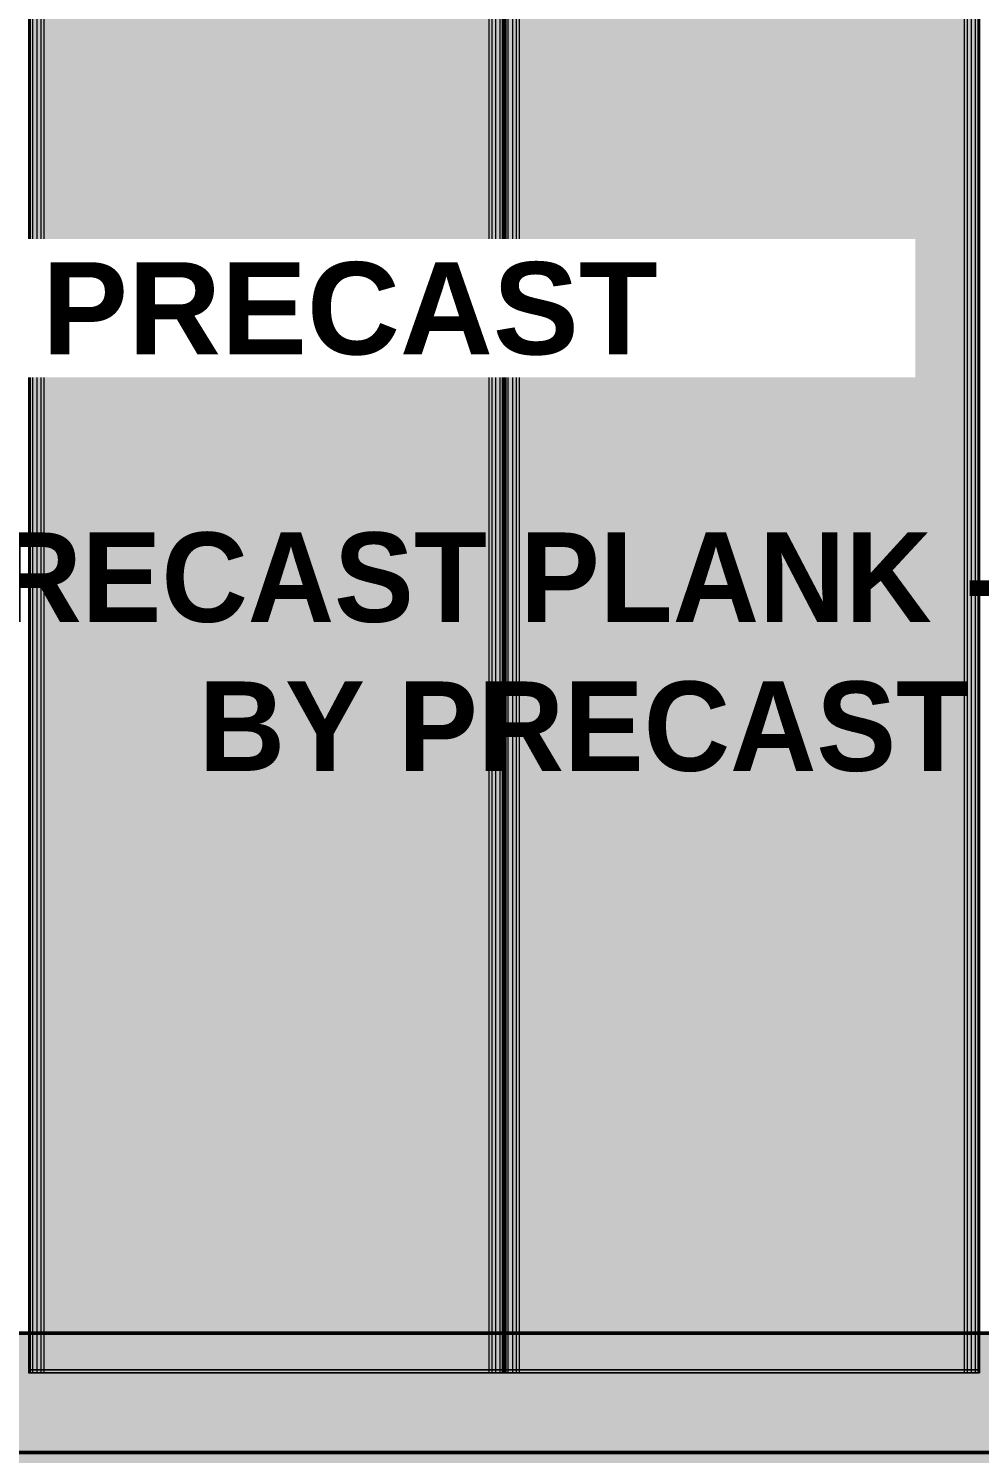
# Model space of a CAD drawing. Header units: inches. Extents: x -4126 to 593, y 9773 to 12297.
# Drawn here: x -1174.4 to -1078.6, y 11544.1 to 11687.5 of the extents above; entities that cross this region are included whole.
import ezdxf

# ---------------------------------------------------------------- set-up
doc = ezdxf.new("R2010")
doc.units = ezdxf.units.IN
doc.header["$MEASUREMENT"] = 0
for name, color, linetype, lineweight in [('A-ANNO-IDEN', 131, 'Continuous', 30), ('G-ANNO-DIMS', 111, 'Continuous', 9), ('I-WALL', 2, 'Continuous', 13), ('S-BEAM', 12, 'Continuous', 9), ('S-FNDN', 32, 'Continuous', 13)]:
    doc.layers.add(name, color=color, linetype=linetype, lineweight=lineweight)
doc.styles.add('Arial_B', font='arialbd.ttf', dxfattribs={"height": 9.285714})
doc.styles.add('Century Gothic_B', font='GOTHICB.TTF', dxfattribs={"height": 9})

# ---------------------------------------------------------------- blocks, each defined once
blk = doc.blocks.new('CTR - 1st Phase -Stairs _ Elevators_rvt-2-FRAMING PLAN - 2ND FLOOR AT RAMP')
at = {"layer": 'I-WALL', "lineweight": 5, "transparency": 33554585}
blk.add_hatch(color=8, dxfattribs=at).paths.add_polyline_path([(-3587.32, 11542.99), (-3587.32, 11552.19), (-3747.33, 11552.19), (-3747.33, 11548.19), (-3823.2, 11548.19), (-3823.16, 11542.99), (-3599.32, 11542.99)], flags=0)
h = blk.add_hatch(color=8, dxfattribs=at)
h.paths.add_polyline_path([(-3727.42, 11552.19), (-3726.58, 11552.19), (-3726.58, 11552.49), (-3727.42, 11552.49)], flags=0)
h.paths.add_polyline_path([(-3821.52, 11552.19), (-3819.32, 11552.19), (-3819.32, 11552.34), (-3821.52, 11552.34)], flags=0)
h.paths.add_polyline_path([(-3821.92, 11552.19), (-3821.92, 11552.34), (-3822.35, 11552.34), (-3822.35, 11552.19)], flags=0)
h.paths.add_polyline_path([(-3679.16, 11552.19), (-3678.7, 11552.19), (-3678.7, 11552.49), (-3679.54, 11552.49), (-3679.54, 11552.19)], flags=0)
h.paths.add_polyline_path([(-3630.82, 11552.19), (-3630.82, 11552.49), (-3631.65, 11552.49), (-3631.65, 11552.19), (-3631.2, 11552.19)], flags=0)
h = blk.add_hatch(color=8, dxfattribs=at)
h.paths.add_polyline_path([(-3728.24, 11552.19), (-3727.85, 11552.19), (-3727.85, 11552.49), (-3728.24, 11552.49)], flags=0)
h.paths.add_polyline_path([(-3774.04, 11552.19), (-3773.64, 11552.19), (-3773.64, 11552.34), (-3774.04, 11552.34)], flags=0)
h.paths.add_polyline_path([(-3726.15, 11552.19), (-3725.76, 11552.19), (-3725.76, 11552.49), (-3726.15, 11552.49)], flags=0)
h.paths.add_polyline_path([(-3680.36, 11552.19), (-3679.97, 11552.19), (-3679.97, 11552.49), (-3680.36, 11552.49)], flags=0)
h.paths.add_polyline_path([(-3775.73, 11552.19), (-3775.73, 11552.34), (-3776.12, 11552.34), (-3776.12, 11552.19)], flags=0)
h.paths.add_polyline_path([(-3630.39, 11552.19), (-3630, 11552.19), (-3630, 11552.49), (-3630.39, 11552.49)], flags=0)
h.paths.add_polyline_path([(-3678.27, 11552.19), (-3677.88, 11552.19), (-3677.88, 11552.49), (-3678.27, 11552.49)], flags=0)
h.paths.add_polyline_path([(-3632.48, 11552.19), (-3632.08, 11552.19), (-3632.08, 11552.49), (-3632.48, 11552.49)], flags=0)
h.paths.add_polyline_path([(-3821.52, 11552.34), (-3821.52, 11552.49), (-3821.92, 11552.46), (-3821.92, 11552.34)], flags=0)
h = blk.add_hatch(color=8, dxfattribs=at)
h.paths.add_polyline_path([(-3774.04, 11552.19), (-3774.04, 11552.49), (-3774.47, 11552.46), (-3774.47, 11552.19)], flags=0)
h.paths.add_polyline_path([(-3773.64, 11552.19), (-3728.24, 11552.19), (-3728.24, 11552.49), (-3773.64, 11552.46), (-3773.64, 11552.34)], flags=0)
h.paths.add_polyline_path([(-3727.42, 11552.19), (-3727.42, 11552.49), (-3727.85, 11552.49), (-3727.85, 11552.19)], flags=0)
h.paths.add_polyline_path([(-3726.58, 11552.19), (-3726.15, 11552.19), (-3726.15, 11552.49), (-3726.58, 11552.49)], flags=0)
h.paths.add_polyline_path([(-3775.3, 11552.19), (-3775.3, 11552.49), (-3775.73, 11552.46), (-3775.73, 11552.19)], flags=0)
h.paths.add_polyline_path([(-3776.12, 11552.19), (-3776.12, 11552.49), (-3819.32, 11552.46), (-3819.32, 11552.19), (-3778.04, 11552.19)], flags=0)
h.paths.add_polyline_path([(-3725.76, 11552.19), (-3680.36, 11552.19), (-3680.36, 11552.49), (-3725.76, 11552.49)], flags=0)
h.paths.add_polyline_path([(-3679.97, 11552.19), (-3679.54, 11552.19), (-3679.54, 11552.49), (-3679.97, 11552.49)], flags=0)
h.paths.add_polyline_path([(-3631.65, 11552.19), (-3631.65, 11552.49), (-3632.08, 11552.49), (-3632.08, 11552.19)], flags=0)
h.paths.add_polyline_path([(-3587.32, 11552.19), (-3587.32, 11552.49), (-3630, 11552.49), (-3630, 11552.19), (-3599.32, 11552.19)], flags=0)
h.paths.add_polyline_path([(-3632.48, 11552.19), (-3632.48, 11552.49), (-3677.88, 11552.49), (-3677.88, 11552.19)], flags=0)
h.paths.add_polyline_path([(-3678.27, 11552.19), (-3678.27, 11552.49), (-3678.7, 11552.49), (-3678.7, 11552.19)], flags=0)
h.paths.add_polyline_path([(-3630.82, 11552.19), (-3630.39, 11552.19), (-3630.39, 11552.49), (-3630.82, 11552.49)], flags=0)
at = {"layer": 'I-WALL', "color": 253}
for p, q in [((-3726.96, 11552.49), (-3726.58, 11552.49)), ((-3726.58, 11552.49), (-3726.15, 11552.49)), ((-3726.15, 11552.49), (-3726.58, 11552.49)), ((-3726.15, 11552.49), (-3725.76, 11552.49)), ((-3725.76, 11552.49), (-3680.36, 11552.49)), ((-3680.36, 11552.49), (-3725.76, 11552.49)), ((-3680.36, 11552.49), (-3679.97, 11552.49)), ((-3679.97, 11552.49), (-3679.54, 11552.49)), ((-3679.54, 11552.49), (-3679.97, 11552.49)), ((-3679.54, 11552.49), (-3679.16, 11552.49)), ((-3679.08, 11552.49), (-3678.7, 11552.49)), ((-3678.7, 11552.49), (-3678.27, 11552.49)), ((-3678.27, 11552.49), (-3678.7, 11552.49)), ((-3678.27, 11552.49), (-3677.88, 11552.49)), ((-3677.88, 11552.49), (-3632.48, 11552.49)), ((-3632.48, 11552.49), (-3677.88, 11552.49)), ((-3632.48, 11552.49), (-3632.08, 11552.49)), ((-3632.08, 11552.49), (-3631.65, 11552.49)), ((-3631.65, 11552.49), (-3632.08, 11552.49)), ((-3631.65, 11552.49), (-3631.28, 11552.49))]:
    blk.add_line(p, q, dxfattribs=at)
at = {"layer": 'I-WALL', "color": 9}
for p, q in [((-3726.58, 11552.49), (-3726.96, 11552.49)), ((-3725.76, 11552.49), (-3726.15, 11552.49)), ((-3679.97, 11552.49), (-3680.36, 11552.49)), ((-3679.16, 11552.49), (-3679.54, 11552.49)), ((-3678.7, 11552.49), (-3679.08, 11552.49)), ((-3677.88, 11552.49), (-3678.27, 11552.49)), ((-3632.08, 11552.49), (-3632.48, 11552.49)), ((-3631.28, 11552.49), (-3631.65, 11552.49))]:
    blk.add_line(p, q, dxfattribs=at)
blk = doc.blocks.new('034100 - Precast Structural Concrete - Solid Plank - 12_-2075003-FRAMING PLAN - 2ND FLOOR AT RAMP')
at = {"layer": 'S-BEAM', "transparency": 33554483}
h = blk.add_hatch(color=256, dxfattribs=at)
h.paths.add_polyline_path([(225.77, 23.52), (225.77, 23.9), (221.77, 23.9), (221.77, 23.52)], flags=0)
h.paths.add_polyline_path([(2.77, 23.9), (0, 23.9), (0, 23.52), (2.77, 23.52)], flags=0)
h = blk.add_hatch(color=256, dxfattribs=at)
h.paths.add_polyline_path([(225.77, -23.52), (225.77, 23.52), (221.77, 23.52), (221.77, -23.52)], flags=0)
h.paths.add_polyline_path([(2.77, -16.26), (2.77, 23.52), (0, 23.52), (0, -16.26)], flags=0)
h = blk.add_hatch(color=256, dxfattribs=at)
h.paths.add_polyline_path([(225.77, 22.7), (225.77, 23.09), (221.77, 23.09), (221.77, 22.7)], flags=0)
h.paths.add_polyline_path([(2.77, 23.09), (0, 23.09), (0, 22.7), (2.77, 22.7)], flags=0)
for points in [[(221.77, 23.52), (221.77, 23.9), (2.77, 23.9), (2.77, 23.52), (92.79, 23.52)], [(221.77, 23.52), (2.77, 23.52), (2.8, -23.52), (221.77, -23.52), (221.77, 15.25)], [(221.77, 22.7), (221.77, 23.09), (2.77, 23.09), (2.77, 22.7), (92.79, 22.7)], [(221.77, 23.9), (221.77, 23.94), (92.79, 23.9)], [(225.77, 23.9), (225.77, 23.94), (221.77, 23.9)], [(221.77, -23.09), (221.77, -22.7), (2.8, -22.7), (2.8, -23.09), (92.79, -23.09)], [(225.77, -22.7), (221.77, -22.7), (221.77, -23.09), (225.77, -23.09)], [(221.77, -23.9), (221.77, -23.52), (2.8, -23.52), (2.8, -23.9), (92.79, -23.9)], [(221.77, -23.94), (221.77, -23.9), (92.79, -23.94)], [(225.77, -23.52), (221.77, -23.52), (221.77, -23.9), (225.77, -23.9)]]:
    blk.add_hatch(color=256, dxfattribs=at).paths.add_polyline_path(points, flags=0)
at = {"layer": 'S-BEAM'}
for p, q in [((2.77, 23.94), (221.77, 23.94)), ((2.77, 23.9), (221.77, 23.9)), ((2.77, 23.76), (221.77, 23.76)), ((2.77, 23.76), (221.77, 23.76)), ((2.77, 23.52), (221.77, 23.52)), ((2.77, 23.09), (221.77, 23.09)), ((2.77, 23.09), (221.77, 23.09)), ((221.77, 23.94), (225.77, 23.94)), ((221.77, 23.9), (225.77, 23.9)), ((221.77, 23.76), (225.77, 23.76)), ((221.77, 23.76), (225.77, 23.76)), ((221.77, 23.52), (225.77, 23.52)), ((221.77, 23.09), (225.77, 23.09)), ((221.77, 23.09), (225.77, 23.09)), ((225.77, 23.9), (225.77, 23.94)), ((225.77, 23.52), (225.77, 23.9)), ((225.77, 23.9), (225.77, 23.76)), ((225.77, 23.76), (225.77, 23.52)), ((225.77, -23.52), (225.77, 23.52)), ((225.77, 23.52), (225.77, 22.7)), ((225.77, 22.7), (225.77, 23.09)), ((225.77, 23.09), (225.77, 22.7)), ((2.77, 22.7), (221.77, 22.7)), ((2.77, 22.4), (221.77, 22.4)), ((221.77, 22.7), (225.77, 22.7)), ((221.77, 22.4), (225.77, 22.4)), ((225.77, 22.7), (225.77, 22.4)), ((225.77, 22.4), (225.77, -22.4)), ((2.8, -22.4), (221.77, -22.4)), ((2.8, -22.7), (221.77, -22.7)), ((221.77, -22.4), (225.77, -22.4)), ((221.77, -22.7), (225.77, -22.7)), ((225.77, -22.4), (225.77, -22.7)), ((225.77, -22.7), (225.77, -23.09)), ((225.77, -23.09), (225.77, -22.7)), ((225.77, -22.7), (225.77, -23.52)), ((2.8, -23.09), (221.77, -23.09)), ((2.8, -23.09), (221.77, -23.09)), ((221.77, -23.52), (2.8, -23.52)), ((221.77, -23.76), (2.8, -23.76)), ((2.8, -23.76), (221.77, -23.76)), ((2.8, -23.9), (221.77, -23.9)), ((2.8, -23.94), (221.77, -23.94)), ((221.77, -23.09), (225.77, -23.09)), ((221.77, -23.09), (225.77, -23.09)), ((225.77, -23.52), (221.77, -23.52)), ((225.77, -23.76), (221.77, -23.76)), ((221.77, -23.76), (225.77, -23.76)), ((221.77, -23.9), (225.77, -23.9)), ((221.77, -23.94), (225.77, -23.94)), ((225.77, -23.52), (225.77, -23.76)), ((225.77, -23.9), (225.77, -23.52)), ((225.77, -23.76), (225.77, -23.9)), ((225.77, -23.94), (225.77, -23.9))]:
    blk.add_line(p, q, dxfattribs=at)
blk = doc.blocks.new('034100 - Precast Structural Concrete - Solid Plank - 12_-2074215-FRAMING PLAN - 2ND FLOOR AT RAMP')
at = {"layer": 'S-BEAM', "transparency": 33554483}
h = blk.add_hatch(color=256, dxfattribs=at)
h.paths.add_polyline_path([(230.8, 23.9), (226.8, 23.9), (226.8, 23.52), (230.8, 23.52)], flags=0)
h.paths.add_polyline_path([(7.8, 23.9), (0, 23.9), (0, 23.52), (7.8, 23.52)], flags=0)
h = blk.add_hatch(color=256, dxfattribs=at)
h.paths.add_polyline_path([(230.8, -23.52), (230.8, 23.52), (226.8, 23.52), (226.8, -23.52)], flags=0)
h.paths.add_polyline_path([(7.8, 23.52), (0, 23.52), (0, -23.52), (7.8, -23.52)], flags=0)
h = blk.add_hatch(color=256, dxfattribs=at)
h.paths.add_polyline_path([(230.8, 23.09), (226.8, 23.09), (226.8, 22.7), (230.8, 22.7)], flags=0)
h.paths.add_polyline_path([(7.8, 23.09), (0, 23.09), (0, 22.7), (7.8, 22.7)], flags=0)
for points in [[(226.8, 23.52), (226.8, 23.9), (7.8, 23.9), (7.8, 23.52), (97.82, 23.52)], [(226.8, -23.52), (226.8, 23.52), (7.8, 23.52), (7.8, -23.52), (97.82, -23.52)], [(226.8, 22.7), (226.8, 23.09), (7.8, 23.09), (7.8, 22.7), (97.82, 22.7)], [(226.8, 23.9), (226.8, 23.94), (97.82, 23.9)], [(226.8, -23.09), (226.8, -22.7), (7.8, -22.7), (7.8, -23.09), (97.82, -23.09)], [(226.8, -23.9), (226.8, -23.52), (7.8, -23.52), (7.8, -23.9), (97.82, -23.9)], [(226.8, -23.94), (226.8, -23.9), (97.82, -23.94)]]:
    blk.add_hatch(color=256, dxfattribs=at).paths.add_polyline_path(points, flags=0)
h = blk.add_hatch(color=256, dxfattribs=at)
h.paths.add_polyline_path([(230.8, -22.7), (226.8, -22.7), (226.8, -23.09), (230.8, -23.09)], flags=0)
h.paths.add_polyline_path([(7.8, -22.7), (0, -22.7), (0, -23.09), (7.8, -23.09)], flags=0)
h = blk.add_hatch(color=256, dxfattribs=at)
h.paths.add_polyline_path([(230.8, -23.52), (226.8, -23.52), (226.8, -23.9), (230.8, -23.9)], flags=0)
h.paths.add_polyline_path([(7.8, -23.52), (0, -23.52), (0, -23.9), (7.8, -23.9)], flags=0)
at = {"layer": 'S-BEAM'}
for p, q in [((7.8, 23.94), (226.8, 23.94)), ((7.8, 23.9), (226.8, 23.9)), ((7.8, 23.76), (226.8, 23.76)), ((7.8, 23.76), (226.8, 23.76)), ((7.8, 23.52), (226.8, 23.52)), ((7.8, 23.09), (226.8, 23.09)), ((7.8, 23.09), (226.8, 23.09)), ((226.8, 23.94), (230.8, 23.94)), ((226.8, 23.9), (230.8, 23.9)), ((226.8, 23.76), (230.8, 23.76)), ((226.8, 23.76), (230.8, 23.76)), ((226.8, 23.52), (230.8, 23.52)), ((226.8, 23.09), (230.8, 23.09)), ((226.8, 23.09), (230.8, 23.09)), ((230.8, 23.9), (230.8, 23.94)), ((230.8, 23.52), (230.8, 23.9)), ((230.8, 23.9), (230.8, 23.76)), ((230.8, 23.76), (230.8, 23.52)), ((230.8, -23.52), (230.8, 23.52)), ((230.8, 23.52), (230.8, 22.7)), ((230.8, 22.7), (230.8, 23.09)), ((230.8, 23.09), (230.8, 22.7)), ((7.8, 22.7), (226.8, 22.7)), ((7.8, 22.4), (226.8, 22.4)), ((226.8, 22.7), (230.8, 22.7)), ((226.8, 22.4), (230.8, 22.4)), ((230.8, 22.7), (230.8, 22.4)), ((230.8, 22.4), (230.8, -22.4)), ((7.8, -22.4), (226.8, -22.4)), ((7.8, -22.7), (226.8, -22.7)), ((226.8, -22.4), (230.8, -22.4)), ((226.8, -22.7), (230.8, -22.7)), ((230.8, -22.4), (230.8, -22.7)), ((230.8, -22.7), (230.8, -23.09)), ((230.8, -23.09), (230.8, -22.7)), ((230.8, -22.7), (230.8, -23.52)), ((7.8, -23.09), (226.8, -23.09)), ((7.8, -23.09), (226.8, -23.09)), ((226.8, -23.52), (7.8, -23.52)), ((226.8, -23.76), (7.8, -23.76)), ((7.8, -23.76), (226.8, -23.76)), ((7.8, -23.9), (226.8, -23.9)), ((7.8, -23.94), (226.8, -23.94)), ((226.8, -23.09), (230.8, -23.09)), ((226.8, -23.09), (230.8, -23.09)), ((230.8, -23.52), (226.8, -23.52)), ((230.8, -23.76), (226.8, -23.76)), ((226.8, -23.76), (230.8, -23.76)), ((226.8, -23.9), (230.8, -23.9)), ((226.8, -23.94), (230.8, -23.94)), ((230.8, -23.52), (230.8, -23.76)), ((230.8, -23.9), (230.8, -23.52)), ((230.8, -23.76), (230.8, -23.9)), ((230.8, -23.94), (230.8, -23.9))]:
    blk.add_line(p, q, dxfattribs=at)

msp = doc.modelspace()

# ---------------------------------------------------------------- hatches: boundary and pattern name
at = {"layer": 'S-FNDN', "transparency": 33554483}
msp.add_hatch(color=256, dxfattribs=at).paths.add_polyline_path([(-1046.691, 11544.189), (-1046.691, 11556.189), (-1266.691, 11556.189), (-1266.691, 11544.189), (-1135.174, 11544.189)], flags=0)

# ---------------------------------------------------------------- linework, layer by layer
at = {"layer": 'S-FNDN', "lineweight": 50}
for p, q in [((-1266.691, 11556.189), (-937.691, 11556.189)), ((-942.691, 11544.189), (-1266.691, 11544.189))]:
    msp.add_line(p, q, dxfattribs=at)

# ---------------------------------------------------------------- block references
at = {"lineweight": 5}
msp.add_blockref('CTR - 1st Phase -Stairs _ Elevators_rvt-2-FRAMING PLAN - 2ND FLOOR AT RAMP', (2552.633, 0), dxfattribs=at)
at = {"layer": 'S-BEAM', "rotation": 270.0000000000009}
for name, p in [('034100 - Precast Structural Concrete - Solid Plank - 12_-2074215-FRAMING PLAN - 2ND FLOOR AT RAMP', (-1102.545, 11782.989)), ('034100 - Precast Structural Concrete - Solid Plank - 12_-2075003-FRAMING PLAN - 2ND FLOOR AT RAMP', (-1150.427, 11777.959))]:
    msp.add_blockref(name, p, dxfattribs=at)

# ---------------------------------------------------------------- texts
at = {"layer": 'A-ANNO-IDEN', "lineweight": 9, "char_height": 9, "attachment_point": 1, "style": 'Century Gothic_B'}
for s, insert, width in [('PRECAST PLANK - SIZE/LAYOUT', (-1185.721, 11636.787), 224.22), ('BY PRECAST SUPPLIER', (-1157.221, 11621.787), 155.439)]:
    msp.add_mtext(s, dxfattribs=dict(at, insert=insert, width=width))

# ---------------------------------------------------------------- next in the draw order: texts
at = {"layer": 'G-ANNO-DIMS', "insert": (-1257.195, 11663.998), "char_height": 9.28571, "width": 169.79742, "attachment_point": 1, "line_spacing_factor": 0.941778, "style": 'Arial_B', "bg_fill": 3, "box_fill_scale": 1.25, "bg_fill_color": 256, "bg_fill_true_color": 13158600, "bg_fill_transparency": 0}
msp.add_mtext('10\' - 0" - B.O. PRECAST', dxfattribs=at)

doc.saveas('drawing.dxf')
